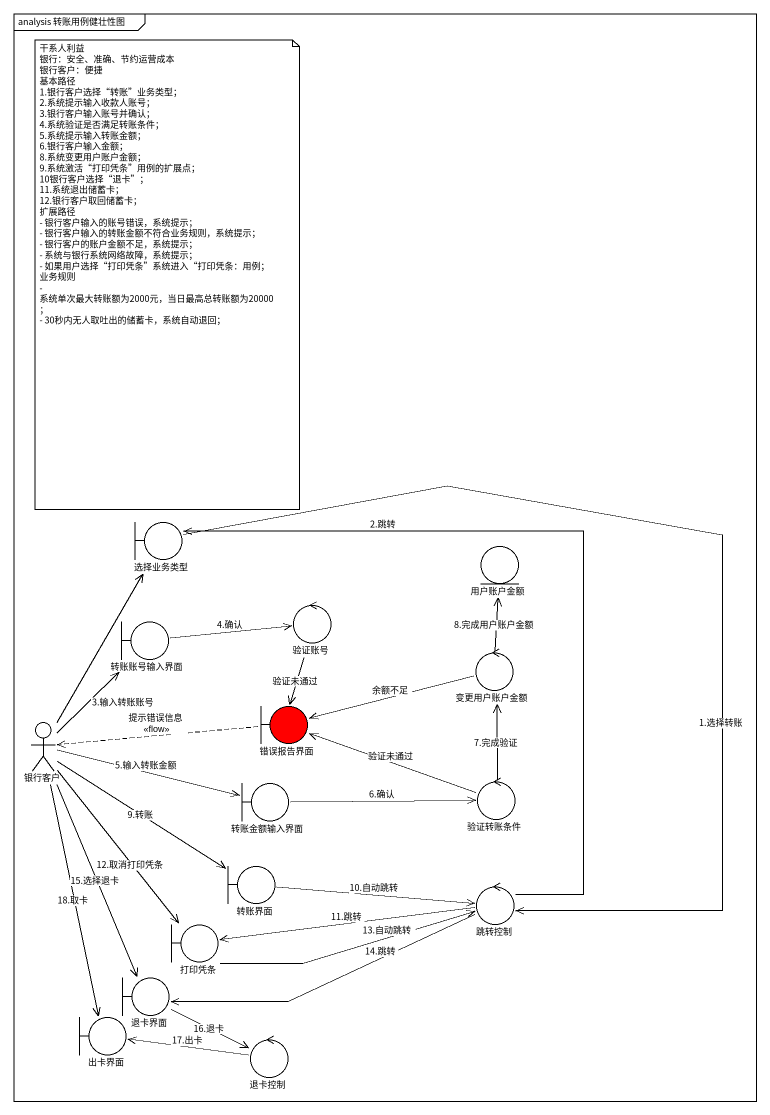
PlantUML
@startuml
mainframe analysis 转账用例健壮性图
boundary 选择业务类型
entity 用户账户金额
boundary 转账账号输入界面
control 验证账号
control 变更用户账户金额
boundary 错误报告界面 #FF0000
actor 银行客户
boundary 转账金额输入界面
control 验证转账条件
boundary 转账界面
control 跳转控制
boundary 打印凭条
boundary 退卡界面
boundary 出卡界面
control 退卡控制
选择业务类型 --> 跳转控制 : 1.选择转账
转账账号输入界面 -right-> 验证账号 : 4.确认
验证账号 --> 错误报告界面 : 验证未通过
变更用户账户金额 -up-> 用户账户金额 : 8.完成用户账户金额
变更用户账户金额 -left-> 错误报告界面 : 余额不足
错误报告界面 .left.> 银行客户 : 提示错误信息\n<<flow>>
银行客户 -up-> 选择业务类型
银行客户 -up-> 转账账号输入界面 : 3.输入转账账号
银行客户 -right-> 转账金额输入界面 : 5.输入转账金额
银行客户 --> 转账界面 : 9.转账
银行客户 --> 打印凭条 : 12.取消打印凭条
银行客户 --> 退卡界面 : 15.选择退卡
银行客户 --> 出卡界面 : 18.取卡
转账金额输入界面 -right-> 验证转账条件 : 6.确认
验证转账条件 -up-> 变更用户账户金额 : 7.完成验证
验证转账条件 -left-> 错误报告界面 : 验证未通过
转账界面 -right-> 跳转控制 : 10.自动跳转
跳转控制 -up-> 选择业务类型 : 2.跳转
跳转控制 -left-> 打印凭条 : 11.跳转
跳转控制 -left-> 退卡界面 : 14.跳转
打印凭条 -right-> 跳转控制 : 13.自动跳转
退卡界面 -right-> 退卡控制 : 16.退卡
退卡控制 -left-> 出卡界面 : 17.出卡
note as N1
  干系人利益
  银行：安全、准确、节约运营成本
  银行客户：便捷
  基本路径
  1.银行客户选择“转账”业务类型；
  2.系统提示输入收款人账号；
  3.银行客户输入账号并确认；
  4.系统验证是否满足转账条件；
  5.系统提示输入转账金额；
  6.银行客户输入金额；
  8.系统变更用户账户金额；
  9.系统激活“打印凭条”用例的扩展点；
  10银行客户选择“退卡”；
  11.系统退出储蓄卡；
  12.银行客户取回储蓄卡；
  扩展路径
  - 银行客户输入的账号错误，系统提示；
  - 银行客户输入的转账金额不符合业务规则，系统提示；
  - 银行客户的账户金额不足，系统提示；
  - 系统与银行系统网络故障，系统提示；
  - 如果用户选择“打印凭条”系统进入“打印凭条：用例；
  业务规则
  - 系统单次最大转账额为2000元，当日最高总转账额为20000；
  - 30秒内无人取吐出的储蓄卡，系统自动退回；
end note
@enduml
